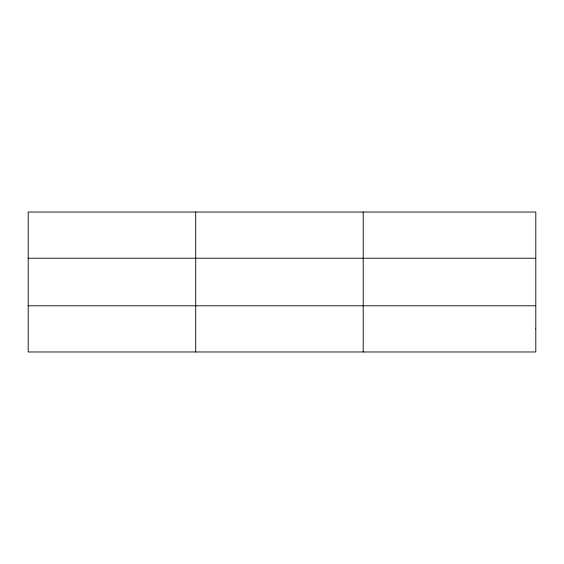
<?xml version="1.0" encoding="UTF-8"?>
<svg xmlns="http://www.w3.org/2000/svg" width="564" height="564" viewBox="0 0 564 564"><rect width="100%" height="100%" fill="white"/><g stroke="black" fill="none" stroke-linecap="round" stroke-linejoin="round"><path stroke-width="0.85" d="M195.708 212.029L195.708 351.971M363.216 212.029L363.216 351.971M28.2 258.213L535.8 258.213M28.2 305.787L535.8 305.787M535.8 328.882L535.8 351.971L28.2 351.971L28.2 212.029L535.8 212.029L535.8 328.882"/></g></svg>
